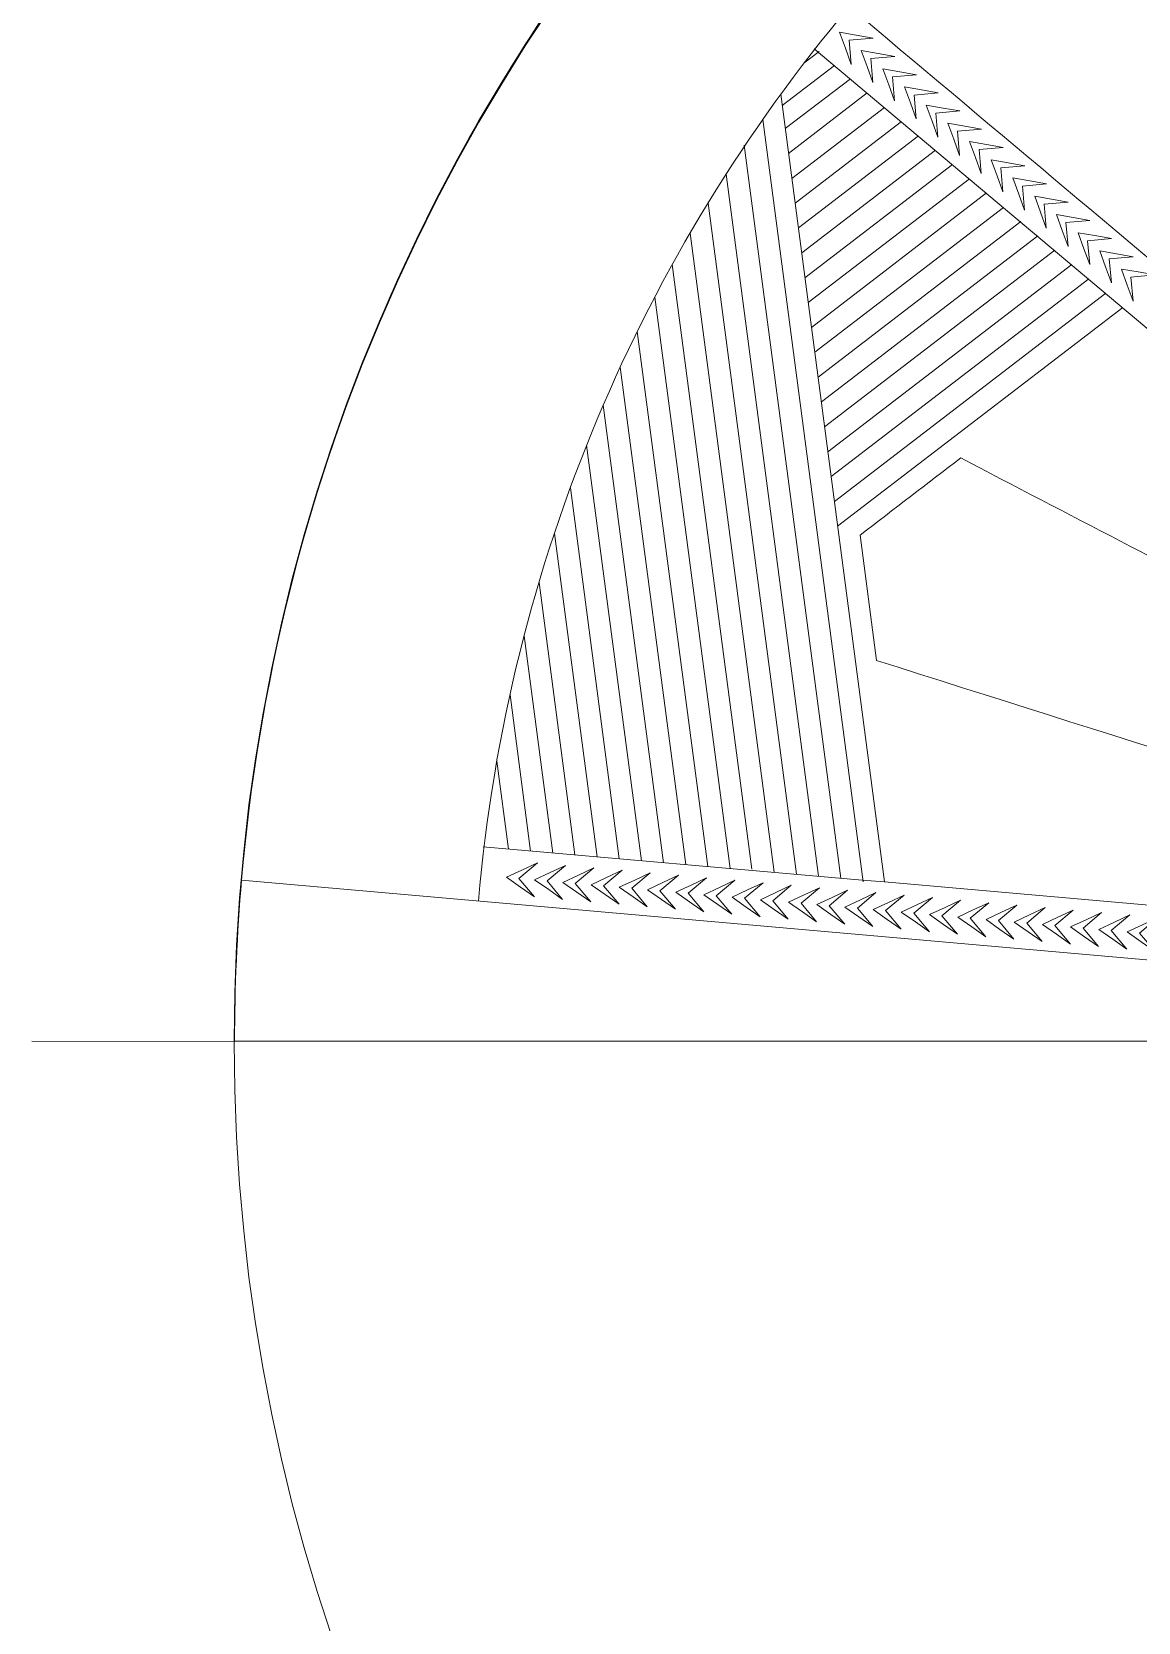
# Model space of a CAD drawing. Header units: inches. Extents: x -151 to 18, y -59 to 24.
# Drawn here: x -99.18 to -91.01, y -49.82 to -38.09 of the extents above; entities that cross this region are included whole.
import ezdxf

# ---------------------------------------------------------------- set-up
doc = ezdxf.new("R2010")
doc.units = ezdxf.units.IN
doc.header["$MEASUREMENT"] = 0
doc.layers.add('Layer 1', color=7, linetype='Continuous')

msp = doc.modelspace()

# ---------------------------------------------------------------- linework, layer by layer
at = {"layer": 'Layer 1', "color": 250, "lineweight": 18}
msp.add_ellipse((-84.048, -45.541), major_axis=(0, 13.636), ratio=1, dxfattribs=at)
at = {"layer": 'Layer 1', "color": 5, "lineweight": 9}
for points, knots in [([(-84.039, -41.508), (-86.26, -41.508), (-88.06, -43.308), (-88.06, -45.529), (-88.06, -45.529), (-88.06, -45.531), (-88.06, -45.532), (-88.06, -45.534), (-88.06, -45.534), (-88.06, -45.534), (-93.273, -45.535), (-93.273, -45.535), (-93.273, -45.535), (-93.273, -45.535), (-97.681, -45.535), (-97.681, -45.535), (-97.681, -45.535), (-97.681, -45.535), (-97.684, -45.535), (-97.684, -45.535), (-97.684, -45.535), (-97.684, -45.533), (-97.684, -45.531), (-97.684, -45.529), (-97.684, -45.529), (-97.684, -37.998), (-91.579, -31.893), (-84.048, -31.893), (-84.048, -31.893), (-76.519, -31.893), (-70.415, -37.996), (-70.413, -45.525), (-70.413, -45.525), (-70.413, -45.525), (-80.018, -45.529), (-80.018, -45.529), (-80.018, -45.529), (-80.018, -43.308), (-81.818, -41.508), (-84.039, -41.508)], [0, 0, 0, 0, 0.090909, 0.090909, 0.090909, 0.090909, 0.181818, 0.181818, 0.181818, 0.181818, 0.272727, 0.272727, 0.272727, 0.272727, 0.363636, 0.363636, 0.363636, 0.363636, 0.454545, 0.454545, 0.454545, 0.454545, 0.545455, 0.545455, 0.545455, 0.545455, 0.636364, 0.636364, 0.636364, 0.636364, 0.727273, 0.727273, 0.727273, 0.727273, 0.818182, 0.818182, 0.818182, 0.818182, 1, 1, 1, 1]), ([(-97.681, -45.535), (-97.681, -45.535), (-97.681, -45.535), (-97.681, -45.535), (-97.681, -45.535), (-97.681, -45.535), (-97.681, -45.535), (-97.681, -45.535)], [0, 0, 0, 0, 0.333333, 0.333333, 0.333333, 0.333333, 1, 1, 1, 1])]:
    msp.add_open_spline(points, degree=3, knots=knots, dxfattribs=at)
at = {"layer": 'Layer 1', "color": 3, "lineweight": 9}
for points, knots in [([(-82.861, -31.946), (-79.986, -32.196), (-77.366, -33.338), (-75.28, -35.094), (-75.28, -35.094), (-74.673, -35.605), (-74.111, -36.167), (-73.602, -36.775), (-73.602, -36.775), (-71.853, -38.86), (-70.715, -41.476), (-70.467, -44.346), (-70.467, -44.346), (-70.467, -44.346), (-72.215, -44.499), (-72.215, -44.499), (-72.215, -44.499), (-72.215, -44.499), (-80.035, -45.186), (-80.035, -45.186), (-80.035, -45.186), (-80.046, -45.052), (-80.065, -44.921), (-80.089, -44.792), (-80.089, -44.792), (-80.089, -44.791), (-80.089, -44.791), (-80.089, -44.791), (-80.089, -44.791), (-80.12, -44.633), (-80.159, -44.478), (-80.207, -44.328), (-80.207, -44.328), (-80.243, -44.217), (-80.283, -44.107), (-80.329, -44.001), (-80.329, -44.001), (-80.374, -43.893), (-80.424, -43.787), (-80.479, -43.684), (-80.479, -43.684), (-80.553, -43.543), (-80.636, -43.406), (-80.727, -43.275), (-80.727, -43.275), (-80.727, -43.274), (-80.727, -43.274), (-80.727, -43.274), (-80.727, -43.274), (-80.802, -43.163), (-80.884, -43.057), (-80.971, -42.955), (-80.971, -42.955), (-81.045, -42.865), (-81.125, -42.779), (-81.209, -42.696), (-81.209, -42.696), (-81.292, -42.614), (-81.377, -42.534), (-81.467, -42.46), (-81.467, -42.46), (-81.57, -42.374), (-81.677, -42.292), (-81.788, -42.216), (-81.788, -42.216), (-81.788, -42.216), (-81.788, -42.216), (-81.788, -42.216), (-81.788, -42.216), (-81.918, -42.127), (-82.055, -42.045), (-82.195, -41.972), (-82.195, -41.972), (-82.299, -41.918), (-82.404, -41.869), (-82.512, -41.824), (-82.512, -41.824), (-82.618, -41.779), (-82.728, -41.738), (-82.839, -41.704), (-82.839, -41.704), (-82.991, -41.655), (-83.145, -41.617), (-83.303, -41.587), (-83.303, -41.587), (-83.303, -41.587), (-83.303, -41.587), (-83.303, -41.587), (-83.303, -41.587), (-83.434, -41.562), (-83.568, -41.544), (-83.703, -41.533), (-83.703, -41.533), (-83.815, -41.523), (-83.927, -41.518), (-84.04, -41.518), (-84.04, -41.518), (-84.04, -41.518), (-84.053, -41.518), (-84.053, -41.518), (-84.053, -41.518), (-84.171, -41.518), (-84.288, -41.524), (-84.402, -41.535), (-84.402, -41.535), (-84.537, -41.548), (-84.671, -41.567), (-84.801, -41.591), (-84.801, -41.591), (-84.801, -41.591), (-84.801, -41.591), (-84.801, -41.592), (-84.801, -41.592), (-84.958, -41.622), (-85.111, -41.662), (-85.26, -41.71), (-85.26, -41.71), (-85.371, -41.746), (-85.481, -41.787), (-85.587, -41.832), (-85.587, -41.832), (-85.694, -41.878), (-85.799, -41.927), (-85.902, -41.981), (-85.902, -41.981), (-85.902, -41.981), (-85.903, -41.981), (-85.903, -41.981), (-85.903, -41.981), (-86.162, -42.119), (-86.404, -42.284), (-86.626, -42.472), (-86.626, -42.472), (-86.716, -42.547), (-86.801, -42.626), (-86.883, -42.709), (-86.883, -42.709), (-86.965, -42.791), (-87.044, -42.877), (-87.118, -42.966), (-87.118, -42.966), (-87.305, -43.188), (-87.468, -43.43), (-87.605, -43.69), (-87.605, -43.69), (-87.658, -43.792), (-87.707, -43.897), (-87.753, -44.005), (-87.753, -44.005), (-87.797, -44.112), (-87.837, -44.22), (-87.872, -44.332), (-87.872, -44.332), (-87.961, -44.606), (-88.019, -44.894), (-88.045, -45.19), (-88.045, -45.19), (-88.045, -45.19), (-97.629, -44.348), (-97.629, -44.348), (-97.629, -44.348), (-97.382, -41.473), (-96.246, -38.853), (-94.498, -36.766), (-94.498, -36.766), (-93.989, -36.159), (-93.427, -35.596), (-92.821, -35.086), (-92.821, -35.086), (-90.735, -33.33), (-88.115, -32.189), (-85.235, -31.944), (-85.235, -31.944), (-84.848, -31.911), (-84.457, -31.894), (-84.061, -31.894), (-84.061, -31.894), (-83.657, -31.894), (-83.257, -31.911), (-82.861, -31.946)], [0, 0, 0, 0, 0.021739, 0.021739, 0.021739, 0.021739, 0.043478, 0.043478, 0.043478, 0.043478, 0.065217, 0.065217, 0.065217, 0.065217, 0.086957, 0.086957, 0.086957, 0.086957, 0.108696, 0.108696, 0.108696, 0.108696, 0.130435, 0.130435, 0.130435, 0.130435, 0.152174, 0.152174, 0.152174, 0.152174, 0.173913, 0.173913, 0.173913, 0.173913, 0.195652, 0.195652, 0.195652, 0.195652, 0.217391, 0.217391, 0.217391, 0.217391, 0.23913, 0.23913, 0.23913, 0.23913, 0.26087, 0.26087, 0.26087, 0.26087, 0.282609, 0.282609, 0.282609, 0.282609, 0.304348, 0.304348, 0.304348, 0.304348, 0.326087, 0.326087, 0.326087, 0.326087, 0.347826, 0.347826, 0.347826, 0.347826, 0.369565, 0.369565, 0.369565, 0.369565, 0.391304, 0.391304, 0.391304, 0.391304, 0.413043, 0.413043, 0.413043, 0.413043, 0.434783, 0.434783, 0.434783, 0.434783, 0.456522, 0.456522, 0.456522, 0.456522, 0.478261, 0.478261, 0.478261, 0.478261, 0.5, 0.5, 0.5, 0.5, 0.521739, 0.521739, 0.521739, 0.521739, 0.543478, 0.543478, 0.543478, 0.543478, 0.565217, 0.565217, 0.565217, 0.565217, 0.586957, 0.586957, 0.586957, 0.586957, 0.608696, 0.608696, 0.608696, 0.608696, 0.630435, 0.630435, 0.630435, 0.630435, 0.652174, 0.652174, 0.652174, 0.652174, 0.673913, 0.673913, 0.673913, 0.673913, 0.695652, 0.695652, 0.695652, 0.695652, 0.717391, 0.717391, 0.717391, 0.717391, 0.73913, 0.73913, 0.73913, 0.73913, 0.76087, 0.76087, 0.76087, 0.76087, 0.782609, 0.782609, 0.782609, 0.782609, 0.804348, 0.804348, 0.804348, 0.804348, 0.826087, 0.826087, 0.826087, 0.826087, 0.847826, 0.847826, 0.847826, 0.847826, 0.869565, 0.869565, 0.869565, 0.869565, 0.891304, 0.891304, 0.891304, 0.891304, 0.913043, 0.913043, 0.913043, 0.913043, 0.934783, 0.934783, 0.934783, 0.934783, 0.956522, 0.956522, 0.956522, 0.956522, 1, 1, 1, 1]), ([(-86.626, -42.472), (-88.692, -40.01), (-90.757, -37.548), (-92.821, -35.086), (-92.821, -35.086), (-93.427, -35.596), (-93.989, -36.159), (-94.498, -36.766), (-94.498, -36.766), (-94.047, -37.145), (-93.596, -37.524), (-93.145, -37.902), (-93.145, -37.902), (-91.136, -39.59), (-89.127, -41.278), (-87.118, -42.966), (-87.118, -42.966), (-87.044, -42.877), (-86.965, -42.791), (-86.883, -42.709), (-86.883, -42.709), (-86.801, -42.626), (-86.716, -42.547), (-86.626, -42.472)], [0, 0, 0, 0, 0.142857, 0.142857, 0.142857, 0.142857, 0.285714, 0.285714, 0.285714, 0.285714, 0.428571, 0.428571, 0.428571, 0.428571, 0.571429, 0.571429, 0.571429, 0.571429, 0.714286, 0.714286, 0.714286, 0.714286, 1, 1, 1, 1]), ([(-92.969, -38.134), (-92.969, -38.134), (-93.147, -38.149), (-93.147, -38.149), (-93.147, -38.149), (-93.147, -38.149), (-93.131, -38.327), (-93.131, -38.327), (-93.131, -38.327), (-93.131, -38.327), (-93.174, -38.208), (-93.174, -38.208), (-93.174, -38.208), (-93.174, -38.208), (-93.217, -38.09), (-93.217, -38.09), (-93.217, -38.09), (-93.217, -38.09), (-93.093, -38.112), (-93.093, -38.112), (-93.093, -38.112), (-93.093, -38.112), (-92.969, -38.134), (-92.969, -38.134)], [0, 0, 0, 0, 0.142857, 0.142857, 0.142857, 0.142857, 0.285714, 0.285714, 0.285714, 0.285714, 0.428571, 0.428571, 0.428571, 0.428571, 0.571429, 0.571429, 0.571429, 0.571429, 0.714286, 0.714286, 0.714286, 0.714286, 1, 1, 1, 1]), ([(-92.987, -38.284), (-92.987, -38.284), (-92.971, -38.461), (-92.971, -38.461), (-92.971, -38.461), (-92.971, -38.461), (-93.014, -38.343), (-93.014, -38.343), (-93.014, -38.343), (-93.014, -38.343), (-93.057, -38.225), (-93.057, -38.225), (-93.057, -38.225), (-93.057, -38.225), (-92.933, -38.246), (-92.933, -38.246), (-92.933, -38.246), (-92.933, -38.246), (-92.809, -38.268), (-92.809, -38.268), (-92.809, -38.268), (-92.809, -38.268), (-92.987, -38.284), (-92.987, -38.284)], [0, 0, 0, 0, 0.142857, 0.142857, 0.142857, 0.142857, 0.285714, 0.285714, 0.285714, 0.285714, 0.428571, 0.428571, 0.428571, 0.428571, 0.571429, 0.571429, 0.571429, 0.571429, 0.714286, 0.714286, 0.714286, 0.714286, 1, 1, 1, 1]), ([(-92.827, -38.418), (-92.827, -38.418), (-92.811, -38.596), (-92.811, -38.596), (-92.811, -38.596), (-92.811, -38.596), (-92.854, -38.477), (-92.854, -38.477), (-92.854, -38.477), (-92.854, -38.477), (-92.897, -38.359), (-92.897, -38.359), (-92.897, -38.359), (-92.897, -38.359), (-92.773, -38.381), (-92.773, -38.381), (-92.773, -38.381), (-92.773, -38.381), (-92.649, -38.403), (-92.649, -38.403), (-92.649, -38.403), (-92.649, -38.403), (-92.827, -38.418), (-92.827, -38.418)], [0, 0, 0, 0, 0.142857, 0.142857, 0.142857, 0.142857, 0.285714, 0.285714, 0.285714, 0.285714, 0.428571, 0.428571, 0.428571, 0.428571, 0.571429, 0.571429, 0.571429, 0.571429, 0.714286, 0.714286, 0.714286, 0.714286, 1, 1, 1, 1]), ([(-92.667, -38.553), (-92.667, -38.553), (-92.651, -38.73), (-92.651, -38.73), (-92.651, -38.73), (-92.651, -38.73), (-92.694, -38.612), (-92.694, -38.612), (-92.694, -38.612), (-92.694, -38.612), (-92.737, -38.493), (-92.737, -38.493), (-92.737, -38.493), (-92.737, -38.493), (-92.613, -38.515), (-92.613, -38.515), (-92.613, -38.515), (-92.613, -38.515), (-92.489, -38.537), (-92.489, -38.537), (-92.489, -38.537), (-92.489, -38.537), (-92.667, -38.553), (-92.667, -38.553)], [0, 0, 0, 0, 0.142857, 0.142857, 0.142857, 0.142857, 0.285714, 0.285714, 0.285714, 0.285714, 0.428571, 0.428571, 0.428571, 0.428571, 0.571429, 0.571429, 0.571429, 0.571429, 0.714286, 0.714286, 0.714286, 0.714286, 1, 1, 1, 1]), ([(-92.507, -38.687), (-92.507, -38.687), (-92.491, -38.864), (-92.491, -38.864), (-92.491, -38.864), (-92.491, -38.864), (-92.534, -38.746), (-92.534, -38.746), (-92.534, -38.746), (-92.534, -38.746), (-92.577, -38.628), (-92.577, -38.628), (-92.577, -38.628), (-92.577, -38.628), (-92.453, -38.65), (-92.453, -38.65), (-92.453, -38.65), (-92.453, -38.65), (-92.329, -38.671), (-92.329, -38.671), (-92.329, -38.671), (-92.329, -38.671), (-92.507, -38.687), (-92.507, -38.687)], [0, 0, 0, 0, 0.142857, 0.142857, 0.142857, 0.142857, 0.285714, 0.285714, 0.285714, 0.285714, 0.428571, 0.428571, 0.428571, 0.428571, 0.571429, 0.571429, 0.571429, 0.571429, 0.714286, 0.714286, 0.714286, 0.714286, 1, 1, 1, 1]), ([(-92.347, -38.821), (-92.347, -38.821), (-92.331, -38.999), (-92.331, -38.999), (-92.331, -38.999), (-92.331, -38.999), (-92.374, -38.88), (-92.374, -38.88), (-92.374, -38.88), (-92.374, -38.88), (-92.417, -38.762), (-92.417, -38.762), (-92.417, -38.762), (-92.417, -38.762), (-92.293, -38.784), (-92.293, -38.784), (-92.293, -38.784), (-92.293, -38.784), (-92.169, -38.806), (-92.169, -38.806), (-92.169, -38.806), (-92.169, -38.806), (-92.347, -38.821), (-92.347, -38.821)], [0, 0, 0, 0, 0.142857, 0.142857, 0.142857, 0.142857, 0.285714, 0.285714, 0.285714, 0.285714, 0.428571, 0.428571, 0.428571, 0.428571, 0.571429, 0.571429, 0.571429, 0.571429, 0.714286, 0.714286, 0.714286, 0.714286, 1, 1, 1, 1]), ([(-92.187, -38.956), (-92.187, -38.956), (-92.171, -39.133), (-92.171, -39.133), (-92.171, -39.133), (-92.171, -39.133), (-92.214, -39.015), (-92.214, -39.015), (-92.214, -39.015), (-92.214, -39.015), (-92.257, -38.897), (-92.257, -38.897), (-92.257, -38.897), (-92.257, -38.897), (-92.133, -38.918), (-92.133, -38.918), (-92.133, -38.918), (-92.133, -38.918), (-92.009, -38.94), (-92.009, -38.94), (-92.009, -38.94), (-92.009, -38.94), (-92.187, -38.956), (-92.187, -38.956)], [0, 0, 0, 0, 0.142857, 0.142857, 0.142857, 0.142857, 0.285714, 0.285714, 0.285714, 0.285714, 0.428571, 0.428571, 0.428571, 0.428571, 0.571429, 0.571429, 0.571429, 0.571429, 0.714286, 0.714286, 0.714286, 0.714286, 1, 1, 1, 1]), ([(-92.027, -39.09), (-92.027, -39.09), (-92.011, -39.268), (-92.011, -39.268), (-92.011, -39.268), (-92.011, -39.268), (-92.054, -39.149), (-92.054, -39.149), (-92.054, -39.149), (-92.054, -39.149), (-92.097, -39.031), (-92.097, -39.031), (-92.097, -39.031), (-92.097, -39.031), (-91.973, -39.053), (-91.973, -39.053), (-91.973, -39.053), (-91.973, -39.053), (-91.849, -39.075), (-91.849, -39.075), (-91.849, -39.075), (-91.849, -39.075), (-92.027, -39.09), (-92.027, -39.09)], [0, 0, 0, 0, 0.142857, 0.142857, 0.142857, 0.142857, 0.285714, 0.285714, 0.285714, 0.285714, 0.428571, 0.428571, 0.428571, 0.428571, 0.571429, 0.571429, 0.571429, 0.571429, 0.714286, 0.714286, 0.714286, 0.714286, 1, 1, 1, 1]), ([(-91.867, -39.225), (-91.867, -39.225), (-91.851, -39.402), (-91.851, -39.402), (-91.851, -39.402), (-91.851, -39.402), (-91.894, -39.284), (-91.894, -39.284), (-91.894, -39.284), (-91.894, -39.284), (-91.937, -39.165), (-91.937, -39.165), (-91.937, -39.165), (-91.937, -39.165), (-91.813, -39.187), (-91.813, -39.187), (-91.813, -39.187), (-91.813, -39.187), (-91.689, -39.209), (-91.689, -39.209), (-91.689, -39.209), (-91.689, -39.209), (-91.867, -39.225), (-91.867, -39.225)], [0, 0, 0, 0, 0.142857, 0.142857, 0.142857, 0.142857, 0.285714, 0.285714, 0.285714, 0.285714, 0.428571, 0.428571, 0.428571, 0.428571, 0.571429, 0.571429, 0.571429, 0.571429, 0.714286, 0.714286, 0.714286, 0.714286, 1, 1, 1, 1]), ([(-91.707, -39.359), (-91.707, -39.359), (-91.691, -39.536), (-91.691, -39.536), (-91.691, -39.536), (-91.691, -39.536), (-91.734, -39.418), (-91.734, -39.418), (-91.734, -39.418), (-91.734, -39.418), (-91.777, -39.3), (-91.777, -39.3), (-91.777, -39.3), (-91.777, -39.3), (-91.653, -39.322), (-91.653, -39.322), (-91.653, -39.322), (-91.653, -39.322), (-91.529, -39.343), (-91.529, -39.343), (-91.529, -39.343), (-91.529, -39.343), (-91.707, -39.359), (-91.707, -39.359)], [0, 0, 0, 0, 0.142857, 0.142857, 0.142857, 0.142857, 0.285714, 0.285714, 0.285714, 0.285714, 0.428571, 0.428571, 0.428571, 0.428571, 0.571429, 0.571429, 0.571429, 0.571429, 0.714286, 0.714286, 0.714286, 0.714286, 1, 1, 1, 1]), ([(-91.547, -39.493), (-91.547, -39.493), (-91.531, -39.671), (-91.531, -39.671), (-91.531, -39.671), (-91.531, -39.671), (-91.574, -39.553), (-91.574, -39.553), (-91.574, -39.553), (-91.574, -39.553), (-91.617, -39.434), (-91.617, -39.434), (-91.617, -39.434), (-91.617, -39.434), (-91.493, -39.456), (-91.493, -39.456), (-91.493, -39.456), (-91.493, -39.456), (-91.369, -39.478), (-91.369, -39.478), (-91.369, -39.478), (-91.369, -39.478), (-91.547, -39.493), (-91.547, -39.493)], [0, 0, 0, 0, 0.142857, 0.142857, 0.142857, 0.142857, 0.285714, 0.285714, 0.285714, 0.285714, 0.428571, 0.428571, 0.428571, 0.428571, 0.571429, 0.571429, 0.571429, 0.571429, 0.714286, 0.714286, 0.714286, 0.714286, 1, 1, 1, 1]), ([(-91.387, -39.628), (-91.387, -39.628), (-91.371, -39.805), (-91.371, -39.805), (-91.371, -39.805), (-91.371, -39.805), (-91.414, -39.687), (-91.414, -39.687), (-91.414, -39.687), (-91.414, -39.687), (-91.457, -39.569), (-91.457, -39.569), (-91.457, -39.569), (-91.457, -39.569), (-91.333, -39.59), (-91.333, -39.59), (-91.333, -39.59), (-91.333, -39.59), (-91.209, -39.612), (-91.209, -39.612), (-91.209, -39.612), (-91.209, -39.612), (-91.387, -39.628), (-91.387, -39.628)], [0, 0, 0, 0, 0.142857, 0.142857, 0.142857, 0.142857, 0.285714, 0.285714, 0.285714, 0.285714, 0.428571, 0.428571, 0.428571, 0.428571, 0.571429, 0.571429, 0.571429, 0.571429, 0.714286, 0.714286, 0.714286, 0.714286, 1, 1, 1, 1]), ([(-91.227, -39.762), (-91.227, -39.762), (-91.211, -39.94), (-91.211, -39.94), (-91.211, -39.94), (-91.211, -39.94), (-91.254, -39.821), (-91.254, -39.821), (-91.254, -39.821), (-91.254, -39.821), (-91.297, -39.703), (-91.297, -39.703), (-91.297, -39.703), (-91.297, -39.703), (-91.173, -39.725), (-91.173, -39.725), (-91.173, -39.725), (-91.173, -39.725), (-91.049, -39.747), (-91.049, -39.747), (-91.049, -39.747), (-91.049, -39.747), (-91.227, -39.762), (-91.227, -39.762)], [0, 0, 0, 0, 0.142857, 0.142857, 0.142857, 0.142857, 0.285714, 0.285714, 0.285714, 0.285714, 0.428571, 0.428571, 0.428571, 0.428571, 0.571429, 0.571429, 0.571429, 0.571429, 0.714286, 0.714286, 0.714286, 0.714286, 1, 1, 1, 1]), ([(-91.067, -39.897), (-91.067, -39.897), (-91.051, -40.074), (-91.051, -40.074), (-91.051, -40.074), (-91.051, -40.074), (-91.094, -39.956), (-91.094, -39.956), (-91.094, -39.956), (-91.094, -39.956), (-91.137, -39.837), (-91.137, -39.837), (-91.137, -39.837), (-91.137, -39.837), (-91.013, -39.859), (-91.013, -39.859), (-91.013, -39.859), (-91.013, -39.859), (-90.889, -39.881), (-90.889, -39.881), (-90.889, -39.881), (-90.889, -39.881), (-91.067, -39.897), (-91.067, -39.897)], [0, 0, 0, 0, 0.142857, 0.142857, 0.142857, 0.142857, 0.285714, 0.285714, 0.285714, 0.285714, 0.428571, 0.428571, 0.428571, 0.428571, 0.571429, 0.571429, 0.571429, 0.571429, 0.714286, 0.714286, 0.714286, 0.714286, 1, 1, 1, 1]), ([(-87.872, -44.332), (-89.562, -43.796), (-91.252, -43.261), (-92.943, -42.726), (-92.943, -42.726), (-92.943, -42.726), (-93.064, -41.8), (-93.064, -41.8), (-93.064, -41.8), (-92.817, -41.61), (-92.57, -41.421), (-92.323, -41.231), (-92.323, -41.231), (-90.75, -42.05), (-89.177, -42.871), (-87.605, -43.69)], [0, 0, 0, 0, 0.2, 0.2, 0.2, 0.2, 0.4, 0.4, 0.4, 0.4, 0.6, 0.6, 0.6, 0.6, 1, 1, 1, 1]), ([(-95.446, -44.219), (-95.446, -44.219), (-95.583, -44.334), (-95.583, -44.334), (-95.583, -44.334), (-95.583, -44.334), (-95.468, -44.47), (-95.468, -44.47), (-95.468, -44.47), (-95.468, -44.47), (-95.572, -44.398), (-95.572, -44.398), (-95.572, -44.398), (-95.572, -44.398), (-95.675, -44.326), (-95.675, -44.326), (-95.675, -44.326), (-95.675, -44.326), (-95.561, -44.273), (-95.561, -44.273), (-95.561, -44.273), (-95.561, -44.273), (-95.446, -44.219), (-95.446, -44.219)], [0, 0, 0, 0, 0.142857, 0.142857, 0.142857, 0.142857, 0.285714, 0.285714, 0.285714, 0.285714, 0.428571, 0.428571, 0.428571, 0.428571, 0.571429, 0.571429, 0.571429, 0.571429, 0.714286, 0.714286, 0.714286, 0.714286, 1, 1, 1, 1]), ([(-95.375, -44.352), (-95.375, -44.352), (-95.26, -44.489), (-95.26, -44.489), (-95.26, -44.489), (-95.26, -44.489), (-95.363, -44.416), (-95.363, -44.416), (-95.363, -44.416), (-95.363, -44.416), (-95.467, -44.344), (-95.467, -44.344), (-95.467, -44.344), (-95.467, -44.344), (-95.352, -44.291), (-95.352, -44.291), (-95.352, -44.291), (-95.352, -44.291), (-95.238, -44.238), (-95.238, -44.238), (-95.238, -44.238), (-95.238, -44.238), (-95.375, -44.352), (-95.375, -44.352)], [0, 0, 0, 0, 0.142857, 0.142857, 0.142857, 0.142857, 0.285714, 0.285714, 0.285714, 0.285714, 0.428571, 0.428571, 0.428571, 0.428571, 0.571429, 0.571429, 0.571429, 0.571429, 0.714286, 0.714286, 0.714286, 0.714286, 1, 1, 1, 1]), ([(-88.045, -45.19), (-88.045, -45.19), (-97.629, -44.348), (-97.629, -44.348), (-97.629, -44.348), (-97.663, -44.739), (-97.68, -45.135), (-97.681, -45.536), (-97.681, -45.536), (-97.681, -45.536), (-88.06, -45.536), (-88.06, -45.536), (-88.06, -45.536), (-88.06, -45.42), (-88.055, -45.304), (-88.045, -45.19), (-88.045, -45.19), (-88.045, -45.19), (-88.045, -45.19), (-88.045, -45.19)], [0, 0, 0, 0, 0.166667, 0.166667, 0.166667, 0.166667, 0.333333, 0.333333, 0.333333, 0.333333, 0.5, 0.5, 0.5, 0.5, 0.666667, 0.666667, 0.666667, 0.666667, 1, 1, 1, 1]), ([(-95.167, -44.371), (-95.167, -44.371), (-95.052, -44.507), (-95.052, -44.507), (-95.052, -44.507), (-95.052, -44.507), (-95.155, -44.435), (-95.155, -44.435), (-95.155, -44.435), (-95.155, -44.435), (-95.258, -44.363), (-95.258, -44.363), (-95.258, -44.363), (-95.258, -44.363), (-95.144, -44.309), (-95.144, -44.309), (-95.144, -44.309), (-95.144, -44.309), (-95.03, -44.256), (-95.03, -44.256), (-95.03, -44.256), (-95.03, -44.256), (-95.167, -44.371), (-95.167, -44.371)], [0, 0, 0, 0, 0.142857, 0.142857, 0.142857, 0.142857, 0.285714, 0.285714, 0.285714, 0.285714, 0.428571, 0.428571, 0.428571, 0.428571, 0.571429, 0.571429, 0.571429, 0.571429, 0.714286, 0.714286, 0.714286, 0.714286, 1, 1, 1, 1]), ([(-94.958, -44.389), (-94.958, -44.389), (-94.844, -44.525), (-94.844, -44.525), (-94.844, -44.525), (-94.844, -44.525), (-94.947, -44.453), (-94.947, -44.453), (-94.947, -44.453), (-94.947, -44.453), (-95.05, -44.381), (-95.05, -44.381), (-95.05, -44.381), (-95.05, -44.381), (-94.936, -44.328), (-94.936, -44.328), (-94.936, -44.328), (-94.936, -44.328), (-94.822, -44.274), (-94.822, -44.274), (-94.822, -44.274), (-94.822, -44.274), (-94.958, -44.389), (-94.958, -44.389)], [0, 0, 0, 0, 0.142857, 0.142857, 0.142857, 0.142857, 0.285714, 0.285714, 0.285714, 0.285714, 0.428571, 0.428571, 0.428571, 0.428571, 0.571429, 0.571429, 0.571429, 0.571429, 0.714286, 0.714286, 0.714286, 0.714286, 1, 1, 1, 1]), ([(-94.75, -44.407), (-94.75, -44.407), (-94.636, -44.544), (-94.636, -44.544), (-94.636, -44.544), (-94.636, -44.544), (-94.739, -44.471), (-94.739, -44.471), (-94.739, -44.471), (-94.739, -44.471), (-94.842, -44.399), (-94.842, -44.399), (-94.842, -44.399), (-94.842, -44.399), (-94.728, -44.346), (-94.728, -44.346), (-94.728, -44.346), (-94.728, -44.346), (-94.614, -44.293), (-94.614, -44.293), (-94.614, -44.293), (-94.614, -44.293), (-94.75, -44.407), (-94.75, -44.407)], [0, 0, 0, 0, 0.142857, 0.142857, 0.142857, 0.142857, 0.285714, 0.285714, 0.285714, 0.285714, 0.428571, 0.428571, 0.428571, 0.428571, 0.571429, 0.571429, 0.571429, 0.571429, 0.714286, 0.714286, 0.714286, 0.714286, 1, 1, 1, 1]), ([(-94.542, -44.426), (-94.542, -44.426), (-94.428, -44.562), (-94.428, -44.562), (-94.428, -44.562), (-94.428, -44.562), (-94.531, -44.49), (-94.531, -44.49), (-94.531, -44.49), (-94.531, -44.49), (-94.634, -44.418), (-94.634, -44.418), (-94.634, -44.418), (-94.634, -44.418), (-94.52, -44.364), (-94.52, -44.364), (-94.52, -44.364), (-94.52, -44.364), (-94.406, -44.311), (-94.406, -44.311), (-94.406, -44.311), (-94.406, -44.311), (-94.542, -44.426), (-94.542, -44.426)], [0, 0, 0, 0, 0.142857, 0.142857, 0.142857, 0.142857, 0.285714, 0.285714, 0.285714, 0.285714, 0.428571, 0.428571, 0.428571, 0.428571, 0.571429, 0.571429, 0.571429, 0.571429, 0.714286, 0.714286, 0.714286, 0.714286, 1, 1, 1, 1]), ([(-94.334, -44.444), (-94.334, -44.444), (-94.219, -44.58), (-94.219, -44.58), (-94.219, -44.58), (-94.219, -44.58), (-94.323, -44.508), (-94.323, -44.508), (-94.323, -44.508), (-94.323, -44.508), (-94.426, -44.436), (-94.426, -44.436), (-94.426, -44.436), (-94.426, -44.436), (-94.312, -44.383), (-94.312, -44.383), (-94.312, -44.383), (-94.312, -44.383), (-94.198, -44.329), (-94.198, -44.329), (-94.198, -44.329), (-94.198, -44.329), (-94.334, -44.444), (-94.334, -44.444)], [0, 0, 0, 0, 0.142857, 0.142857, 0.142857, 0.142857, 0.285714, 0.285714, 0.285714, 0.285714, 0.428571, 0.428571, 0.428571, 0.428571, 0.571429, 0.571429, 0.571429, 0.571429, 0.714286, 0.714286, 0.714286, 0.714286, 1, 1, 1, 1]), ([(-94.126, -44.462), (-94.126, -44.462), (-94.011, -44.599), (-94.011, -44.599), (-94.011, -44.599), (-94.011, -44.599), (-94.115, -44.526), (-94.115, -44.526), (-94.115, -44.526), (-94.115, -44.526), (-94.218, -44.454), (-94.218, -44.454), (-94.218, -44.454), (-94.218, -44.454), (-94.103, -44.401), (-94.103, -44.401), (-94.103, -44.401), (-94.103, -44.401), (-93.989, -44.348), (-93.989, -44.348), (-93.989, -44.348), (-93.989, -44.348), (-94.126, -44.462), (-94.126, -44.462)], [0, 0, 0, 0, 0.142857, 0.142857, 0.142857, 0.142857, 0.285714, 0.285714, 0.285714, 0.285714, 0.428571, 0.428571, 0.428571, 0.428571, 0.571429, 0.571429, 0.571429, 0.571429, 0.714286, 0.714286, 0.714286, 0.714286, 1, 1, 1, 1]), ([(-93.918, -44.481), (-93.918, -44.481), (-93.803, -44.617), (-93.803, -44.617), (-93.803, -44.617), (-93.803, -44.617), (-93.906, -44.545), (-93.906, -44.545), (-93.906, -44.545), (-93.906, -44.545), (-94.01, -44.473), (-94.01, -44.473), (-94.01, -44.473), (-94.01, -44.473), (-93.895, -44.419), (-93.895, -44.419), (-93.895, -44.419), (-93.895, -44.419), (-93.781, -44.366), (-93.781, -44.366), (-93.781, -44.366), (-93.781, -44.366), (-93.918, -44.481), (-93.918, -44.481)], [0, 0, 0, 0, 0.142857, 0.142857, 0.142857, 0.142857, 0.285714, 0.285714, 0.285714, 0.285714, 0.428571, 0.428571, 0.428571, 0.428571, 0.571429, 0.571429, 0.571429, 0.571429, 0.714286, 0.714286, 0.714286, 0.714286, 1, 1, 1, 1]), ([(-93.71, -44.499), (-93.71, -44.499), (-93.595, -44.635), (-93.595, -44.635), (-93.595, -44.635), (-93.595, -44.635), (-93.698, -44.563), (-93.698, -44.563), (-93.698, -44.563), (-93.698, -44.563), (-93.801, -44.491), (-93.801, -44.491), (-93.801, -44.491), (-93.801, -44.491), (-93.687, -44.438), (-93.687, -44.438), (-93.687, -44.438), (-93.687, -44.438), (-93.573, -44.384), (-93.573, -44.384), (-93.573, -44.384), (-93.573, -44.384), (-93.71, -44.499), (-93.71, -44.499)], [0, 0, 0, 0, 0.142857, 0.142857, 0.142857, 0.142857, 0.285714, 0.285714, 0.285714, 0.285714, 0.428571, 0.428571, 0.428571, 0.428571, 0.571429, 0.571429, 0.571429, 0.571429, 0.714286, 0.714286, 0.714286, 0.714286, 1, 1, 1, 1]), ([(-93.501, -44.517), (-93.501, -44.517), (-93.387, -44.654), (-93.387, -44.654), (-93.387, -44.654), (-93.387, -44.654), (-93.49, -44.581), (-93.49, -44.581), (-93.49, -44.581), (-93.49, -44.581), (-93.593, -44.509), (-93.593, -44.509), (-93.593, -44.509), (-93.593, -44.509), (-93.479, -44.456), (-93.479, -44.456), (-93.479, -44.456), (-93.479, -44.456), (-93.365, -44.403), (-93.365, -44.403), (-93.365, -44.403), (-93.365, -44.403), (-93.501, -44.517), (-93.501, -44.517)], [0, 0, 0, 0, 0.142857, 0.142857, 0.142857, 0.142857, 0.285714, 0.285714, 0.285714, 0.285714, 0.428571, 0.428571, 0.428571, 0.428571, 0.571429, 0.571429, 0.571429, 0.571429, 0.714286, 0.714286, 0.714286, 0.714286, 1, 1, 1, 1]), ([(-93.293, -44.536), (-93.293, -44.536), (-93.179, -44.672), (-93.179, -44.672), (-93.179, -44.672), (-93.179, -44.672), (-93.282, -44.6), (-93.282, -44.6), (-93.282, -44.6), (-93.282, -44.6), (-93.385, -44.527), (-93.385, -44.527), (-93.385, -44.527), (-93.385, -44.527), (-93.271, -44.474), (-93.271, -44.474), (-93.271, -44.474), (-93.271, -44.474), (-93.157, -44.421), (-93.157, -44.421), (-93.157, -44.421), (-93.157, -44.421), (-93.293, -44.536), (-93.293, -44.536)], [0, 0, 0, 0, 0.142857, 0.142857, 0.142857, 0.142857, 0.285714, 0.285714, 0.285714, 0.285714, 0.428571, 0.428571, 0.428571, 0.428571, 0.571429, 0.571429, 0.571429, 0.571429, 0.714286, 0.714286, 0.714286, 0.714286, 1, 1, 1, 1]), ([(-93.085, -44.554), (-93.085, -44.554), (-92.971, -44.69), (-92.971, -44.69), (-92.971, -44.69), (-92.971, -44.69), (-93.074, -44.618), (-93.074, -44.618), (-93.074, -44.618), (-93.074, -44.618), (-93.177, -44.546), (-93.177, -44.546), (-93.177, -44.546), (-93.177, -44.546), (-93.063, -44.493), (-93.063, -44.493), (-93.063, -44.493), (-93.063, -44.493), (-92.949, -44.439), (-92.949, -44.439), (-92.949, -44.439), (-92.949, -44.439), (-93.085, -44.554), (-93.085, -44.554)], [0, 0, 0, 0, 0.142857, 0.142857, 0.142857, 0.142857, 0.285714, 0.285714, 0.285714, 0.285714, 0.428571, 0.428571, 0.428571, 0.428571, 0.571429, 0.571429, 0.571429, 0.571429, 0.714286, 0.714286, 0.714286, 0.714286, 1, 1, 1, 1]), ([(-92.877, -44.572), (-92.877, -44.572), (-92.762, -44.709), (-92.762, -44.709), (-92.762, -44.709), (-92.762, -44.709), (-92.866, -44.636), (-92.866, -44.636), (-92.866, -44.636), (-92.866, -44.636), (-92.969, -44.564), (-92.969, -44.564), (-92.969, -44.564), (-92.969, -44.564), (-92.855, -44.511), (-92.855, -44.511), (-92.855, -44.511), (-92.855, -44.511), (-92.74, -44.458), (-92.74, -44.458), (-92.74, -44.458), (-92.74, -44.458), (-92.877, -44.572), (-92.877, -44.572)], [0, 0, 0, 0, 0.142857, 0.142857, 0.142857, 0.142857, 0.285714, 0.285714, 0.285714, 0.285714, 0.428571, 0.428571, 0.428571, 0.428571, 0.571429, 0.571429, 0.571429, 0.571429, 0.714286, 0.714286, 0.714286, 0.714286, 1, 1, 1, 1]), ([(-92.669, -44.59), (-92.669, -44.59), (-92.554, -44.727), (-92.554, -44.727), (-92.554, -44.727), (-92.554, -44.727), (-92.657, -44.655), (-92.657, -44.655), (-92.657, -44.655), (-92.657, -44.655), (-92.761, -44.582), (-92.761, -44.582), (-92.761, -44.582), (-92.761, -44.582), (-92.646, -44.529), (-92.646, -44.529), (-92.646, -44.529), (-92.646, -44.529), (-92.532, -44.476), (-92.532, -44.476), (-92.532, -44.476), (-92.532, -44.476), (-92.669, -44.59), (-92.669, -44.59)], [0, 0, 0, 0, 0.142857, 0.142857, 0.142857, 0.142857, 0.285714, 0.285714, 0.285714, 0.285714, 0.428571, 0.428571, 0.428571, 0.428571, 0.571429, 0.571429, 0.571429, 0.571429, 0.714286, 0.714286, 0.714286, 0.714286, 1, 1, 1, 1]), ([(-92.461, -44.609), (-92.461, -44.609), (-92.346, -44.745), (-92.346, -44.745), (-92.346, -44.745), (-92.346, -44.745), (-92.449, -44.673), (-92.449, -44.673), (-92.449, -44.673), (-92.449, -44.673), (-92.552, -44.601), (-92.552, -44.601), (-92.552, -44.601), (-92.552, -44.601), (-92.438, -44.548), (-92.438, -44.548), (-92.438, -44.548), (-92.438, -44.548), (-92.324, -44.494), (-92.324, -44.494), (-92.324, -44.494), (-92.324, -44.494), (-92.461, -44.609), (-92.461, -44.609)], [0, 0, 0, 0, 0.142857, 0.142857, 0.142857, 0.142857, 0.285714, 0.285714, 0.285714, 0.285714, 0.428571, 0.428571, 0.428571, 0.428571, 0.571429, 0.571429, 0.571429, 0.571429, 0.714286, 0.714286, 0.714286, 0.714286, 1, 1, 1, 1]), ([(-92.252, -44.627), (-92.252, -44.627), (-92.138, -44.764), (-92.138, -44.764), (-92.138, -44.764), (-92.138, -44.764), (-92.241, -44.691), (-92.241, -44.691), (-92.241, -44.691), (-92.241, -44.691), (-92.344, -44.619), (-92.344, -44.619), (-92.344, -44.619), (-92.344, -44.619), (-92.23, -44.566), (-92.23, -44.566), (-92.23, -44.566), (-92.23, -44.566), (-92.116, -44.513), (-92.116, -44.513), (-92.116, -44.513), (-92.116, -44.513), (-92.252, -44.627), (-92.252, -44.627)], [0, 0, 0, 0, 0.142857, 0.142857, 0.142857, 0.142857, 0.285714, 0.285714, 0.285714, 0.285714, 0.428571, 0.428571, 0.428571, 0.428571, 0.571429, 0.571429, 0.571429, 0.571429, 0.714286, 0.714286, 0.714286, 0.714286, 1, 1, 1, 1]), ([(-92.044, -44.645), (-92.044, -44.645), (-91.93, -44.782), (-91.93, -44.782), (-91.93, -44.782), (-91.93, -44.782), (-92.033, -44.71), (-92.033, -44.71), (-92.033, -44.71), (-92.033, -44.71), (-92.136, -44.637), (-92.136, -44.637), (-92.136, -44.637), (-92.136, -44.637), (-92.022, -44.584), (-92.022, -44.584), (-92.022, -44.584), (-92.022, -44.584), (-91.908, -44.531), (-91.908, -44.531), (-91.908, -44.531), (-91.908, -44.531), (-92.044, -44.645), (-92.044, -44.645)], [0, 0, 0, 0, 0.142857, 0.142857, 0.142857, 0.142857, 0.285714, 0.285714, 0.285714, 0.285714, 0.428571, 0.428571, 0.428571, 0.428571, 0.571429, 0.571429, 0.571429, 0.571429, 0.714286, 0.714286, 0.714286, 0.714286, 1, 1, 1, 1]), ([(-91.836, -44.664), (-91.836, -44.664), (-91.722, -44.8), (-91.722, -44.8), (-91.722, -44.8), (-91.722, -44.8), (-91.825, -44.728), (-91.825, -44.728), (-91.825, -44.728), (-91.825, -44.728), (-91.928, -44.656), (-91.928, -44.656), (-91.928, -44.656), (-91.928, -44.656), (-91.814, -44.603), (-91.814, -44.603), (-91.814, -44.603), (-91.814, -44.603), (-91.7, -44.549), (-91.7, -44.549), (-91.7, -44.549), (-91.7, -44.549), (-91.836, -44.664), (-91.836, -44.664)], [0, 0, 0, 0, 0.142857, 0.142857, 0.142857, 0.142857, 0.285714, 0.285714, 0.285714, 0.285714, 0.428571, 0.428571, 0.428571, 0.428571, 0.571429, 0.571429, 0.571429, 0.571429, 0.714286, 0.714286, 0.714286, 0.714286, 1, 1, 1, 1]), ([(-91.628, -44.682), (-91.628, -44.682), (-91.513, -44.819), (-91.513, -44.819), (-91.513, -44.819), (-91.513, -44.819), (-91.617, -44.746), (-91.617, -44.746), (-91.617, -44.746), (-91.617, -44.746), (-91.72, -44.674), (-91.72, -44.674), (-91.72, -44.674), (-91.72, -44.674), (-91.606, -44.621), (-91.606, -44.621), (-91.606, -44.621), (-91.606, -44.621), (-91.492, -44.568), (-91.492, -44.568), (-91.492, -44.568), (-91.492, -44.568), (-91.628, -44.682), (-91.628, -44.682)], [0, 0, 0, 0, 0.142857, 0.142857, 0.142857, 0.142857, 0.285714, 0.285714, 0.285714, 0.285714, 0.428571, 0.428571, 0.428571, 0.428571, 0.571429, 0.571429, 0.571429, 0.571429, 0.714286, 0.714286, 0.714286, 0.714286, 1, 1, 1, 1]), ([(-91.42, -44.7), (-91.42, -44.7), (-91.305, -44.837), (-91.305, -44.837), (-91.305, -44.837), (-91.305, -44.837), (-91.409, -44.765), (-91.409, -44.765), (-91.409, -44.765), (-91.409, -44.765), (-91.512, -44.692), (-91.512, -44.692), (-91.512, -44.692), (-91.512, -44.692), (-91.397, -44.639), (-91.397, -44.639), (-91.397, -44.639), (-91.397, -44.639), (-91.283, -44.586), (-91.283, -44.586), (-91.283, -44.586), (-91.283, -44.586), (-91.42, -44.7), (-91.42, -44.7)], [0, 0, 0, 0, 0.142857, 0.142857, 0.142857, 0.142857, 0.285714, 0.285714, 0.285714, 0.285714, 0.428571, 0.428571, 0.428571, 0.428571, 0.571429, 0.571429, 0.571429, 0.571429, 0.714286, 0.714286, 0.714286, 0.714286, 1, 1, 1, 1]), ([(-91.212, -44.719), (-91.212, -44.719), (-91.097, -44.855), (-91.097, -44.855), (-91.097, -44.855), (-91.097, -44.855), (-91.2, -44.783), (-91.2, -44.783), (-91.2, -44.783), (-91.2, -44.783), (-91.304, -44.711), (-91.304, -44.711), (-91.304, -44.711), (-91.304, -44.711), (-91.189, -44.658), (-91.189, -44.658), (-91.189, -44.658), (-91.189, -44.658), (-91.075, -44.604), (-91.075, -44.604), (-91.075, -44.604), (-91.075, -44.604), (-91.212, -44.719), (-91.212, -44.719)], [0, 0, 0, 0, 0.142857, 0.142857, 0.142857, 0.142857, 0.285714, 0.285714, 0.285714, 0.285714, 0.428571, 0.428571, 0.428571, 0.428571, 0.571429, 0.571429, 0.571429, 0.571429, 0.714286, 0.714286, 0.714286, 0.714286, 1, 1, 1, 1]), ([(-91.004, -44.737), (-91.004, -44.737), (-90.889, -44.874), (-90.889, -44.874), (-90.889, -44.874), (-90.889, -44.874), (-90.992, -44.801), (-90.992, -44.801), (-90.992, -44.801), (-90.992, -44.801), (-91.095, -44.729), (-91.095, -44.729), (-91.095, -44.729), (-91.095, -44.729), (-90.981, -44.676), (-90.981, -44.676), (-90.981, -44.676), (-90.981, -44.676), (-90.867, -44.623), (-90.867, -44.623), (-90.867, -44.623), (-90.867, -44.623), (-91.004, -44.737), (-91.004, -44.737)], [0, 0, 0, 0, 0.142857, 0.142857, 0.142857, 0.142857, 0.285714, 0.285714, 0.285714, 0.285714, 0.428571, 0.428571, 0.428571, 0.428571, 0.571429, 0.571429, 0.571429, 0.571429, 0.714286, 0.714286, 0.714286, 0.714286, 1, 1, 1, 1])]:
    msp.add_open_spline(points, degree=3, knots=knots, dxfattribs=at)
for points in [[(-91.375, -36.184), (-91.375, -36.184), (-86.318, -42.214), (-86.318, -42.214)], [(-95.881, -44.502), (-95.665, -41.999), (-94.672, -39.719), (-93.145, -37.902)], [(-93.368, -38.233), (-93.368, -38.233), (-93.481, -38.319), (-93.481, -38.319)], [(-87.374, -43.277), (-87.374, -43.277), (-93.403, -38.212), (-93.403, -38.212)], [(-93.254, -38.335), (-93.254, -38.335), (-93.639, -38.631), (-93.639, -38.631)], [(-93.137, -38.433), (-93.137, -38.433), (-93.617, -38.801), (-93.617, -38.801)], [(-93.65, -38.547), (-93.65, -38.547), (-92.885, -44.36), (-92.885, -44.36)], [(-93.012, -38.538), (-93.012, -38.538), (-93.593, -38.984), (-93.593, -38.984)], [(-92.886, -38.644), (-92.886, -38.644), (-93.569, -39.168), (-93.569, -39.168)], [(-93.784, -38.734), (-93.784, -38.734), (-93.043, -44.36), (-93.043, -44.36)], [(-92.76, -38.749), (-92.76, -38.749), (-93.544, -39.351), (-93.544, -39.351)], [(-93.92, -38.924), (-93.92, -38.924), (-93.208, -44.332), (-93.208, -44.332)], [(-92.634, -38.855), (-92.634, -38.855), (-93.52, -39.534), (-93.52, -39.534)], [(-92.509, -38.96), (-92.509, -38.96), (-93.496, -39.718), (-93.496, -39.718)], [(-92.383, -39.066), (-92.383, -39.066), (-93.472, -39.901), (-93.472, -39.901)], [(-94.054, -39.137), (-94.054, -39.137), (-93.372, -44.317), (-93.372, -44.317)], [(-92.257, -39.171), (-92.257, -39.171), (-93.448, -40.085), (-93.448, -40.085)], [(-92.132, -39.276), (-92.132, -39.276), (-93.424, -40.268), (-93.424, -40.268)], [(-94.187, -39.35), (-94.187, -39.35), (-93.535, -44.303), (-93.535, -44.303)], [(-92.006, -39.382), (-92.006, -39.382), (-93.4, -40.451), (-93.4, -40.451)], [(-91.88, -39.487), (-91.88, -39.487), (-93.375, -40.635), (-93.375, -40.635)], [(-94.32, -39.572), (-94.32, -39.572), (-93.699, -44.289), (-93.699, -44.289)], [(-91.754, -39.593), (-91.754, -39.593), (-93.351, -40.818), (-93.351, -40.818)], [(-91.629, -39.698), (-91.629, -39.698), (-93.327, -41.002), (-93.327, -41.002)], [(-94.451, -39.803), (-94.451, -39.803), (-93.863, -44.267), (-93.863, -44.267)], [(-91.503, -39.804), (-91.503, -39.804), (-93.303, -41.185), (-93.303, -41.185)], [(-91.377, -39.909), (-91.377, -39.909), (-93.279, -41.368), (-93.279, -41.368)], [(-91.251, -40.015), (-91.251, -40.015), (-93.255, -41.552), (-93.255, -41.552)], [(-94.58, -40.044), (-94.58, -40.044), (-94.025, -44.26), (-94.025, -44.26)], [(-91.126, -40.12), (-91.126, -40.12), (-93.231, -41.735), (-93.231, -41.735)], [(-94.709, -40.297), (-94.709, -40.297), (-94.189, -44.246), (-94.189, -44.246)], [(-94.835, -40.562), (-94.835, -40.562), (-94.352, -44.232), (-94.352, -44.232)], [(-94.96, -40.842), (-94.96, -40.842), (-94.516, -44.218), (-94.516, -44.218)], [(-95.083, -41.138), (-95.083, -41.138), (-94.679, -44.204), (-94.679, -44.204)], [(-95.203, -41.452), (-95.203, -41.452), (-94.843, -44.189), (-94.843, -44.189)], [(-95.32, -41.788), (-95.32, -41.788), (-95.006, -44.175), (-95.006, -44.175)], [(-95.434, -42.15), (-95.434, -42.15), (-95.17, -44.161), (-95.17, -44.161)], [(-95.544, -42.544), (-95.544, -42.544), (-95.333, -44.147), (-95.333, -44.147)], [(-95.648, -42.979), (-95.648, -42.979), (-95.496, -44.133), (-95.496, -44.133)], [(-95.745, -43.47), (-95.745, -43.47), (-95.66, -44.118), (-95.66, -44.118)], [(-95.847, -44.101), (-95.847, -44.101), (-93.05, -44.346), (-93.05, -44.346)], [(-93.05, -44.346), (-93.05, -44.346), (-92.886, -44.36), (-92.886, -44.36)], [(-92.886, -44.36), (-92.886, -44.36), (-88.006, -44.789), (-88.006, -44.789)], [(-97.681, -45.54), (-97.681, -45.54), (-97.681, -45.535), (-97.681, -45.535)]]:
    msp.add_open_spline(points, degree=3, dxfattribs=at)
at = {"layer": 'Layer 1', "color": 250, "lineweight": 18}
msp.add_open_spline([(-99.177, -45.535), (-99.177, -45.535), (-63.677, -45.54), (-63.677, -45.54)], degree=3, dxfattribs=at)

doc.saveas('drawing.dxf')
